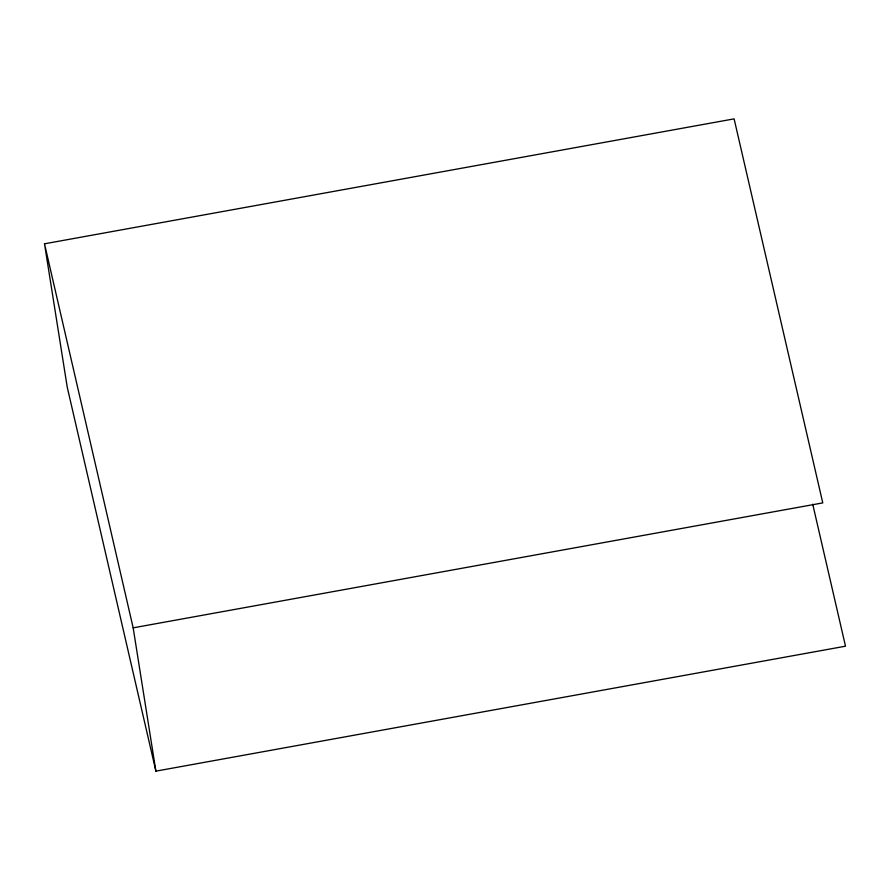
<?xml version="1.0" encoding="UTF-8"?>
<svg xmlns="http://www.w3.org/2000/svg" width="890" height="890" viewBox="0 0 890 890"><rect width="100%" height="100%" fill="white"/><g stroke="black" fill="none" stroke-linecap="round" stroke-linejoin="round"><path stroke-width="1.33" d="M44.5 243.804L734.105 118.86L822.772 502.895L133.166 627.839L44.5 243.804L67.228 387.106L155.895 771.14L845.5 646.196L812.726 504.218M133.166 627.839L155.895 771.14"/></g></svg>
